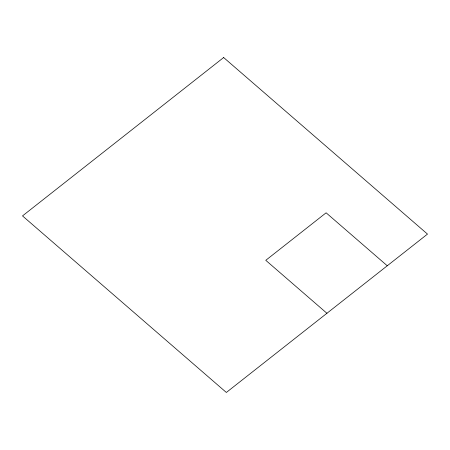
<?xml version="1.0" encoding="UTF-8"?>
<svg xmlns="http://www.w3.org/2000/svg" width="450" height="450" viewBox="0 0 450 450"><rect width="100%" height="100%" fill="white"/><g stroke="black" fill="none" stroke-linecap="round" stroke-linejoin="round"><path stroke-width="0.67" d="M387.27 265.77L326.115 212.805L265.77 260.314L326.925 313.279M223.65 57.538L22.5 215.904L226.35 392.462L427.5 234.096L223.65 57.538"/></g></svg>
